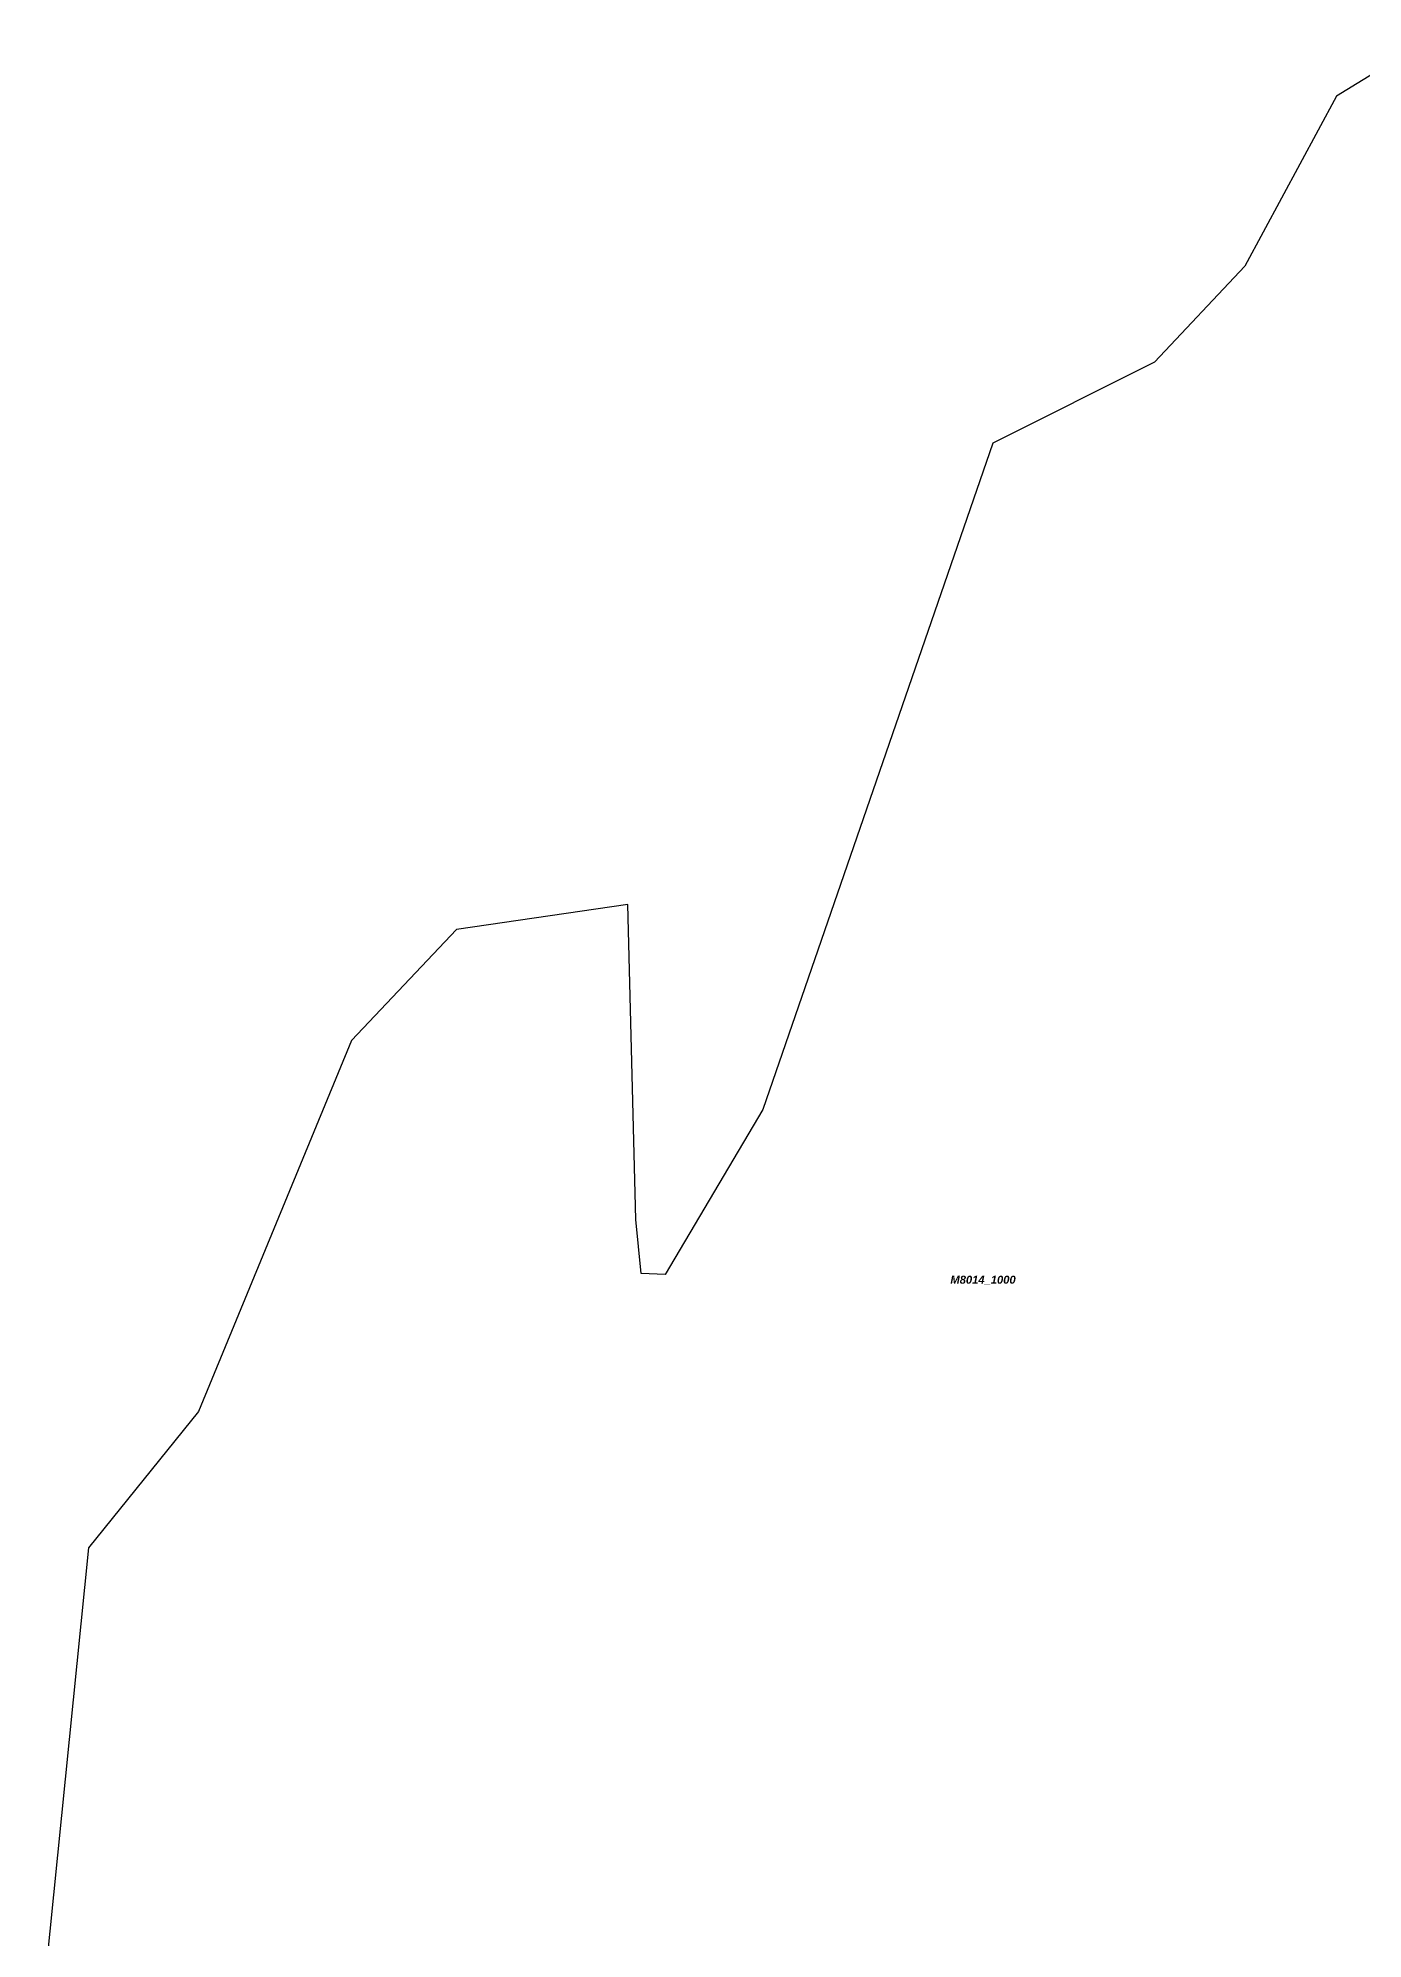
# Model space of a CAD drawing. Header units: metres. Extents: x 479526 to 481925, y 6484265 to 6487890.
# Drawn here: x 480350 to 481012, y 6486931 to 6487881 of the extents above; entities that cross this region are included whole.
import ezdxf

# ---------------------------------------------------------------- set-up
doc = ezdxf.new("R2010")
doc.units = ezdxf.units.M
doc.header["$LTSCALE"] = 0.5
doc.header["$MEASUREMENT"] = 0
doc.layers.add('2M1051_E', color=7, linetype='CONTINUOUS')
doc.layers.add('maa', color=7, linetype='CONTINUOUS')
doc.styles.add('KOORD', font='ARIALBI.TTF', dxfattribs={"height": 0.9})

msp = doc.modelspace()

# ---------------------------------------------------------------- linework, layer by layer
at = {"layer": 'maa', "color": 3, "linetype": 'Continuous'}
for points in [[(481045.88, 6487881), (480998.56, 6487852)], [(480998.56, 6487852), (480952.72, 6487767)], [(480952.72, 6487767), (480907.56, 6487719)], [(480907.56, 6487719), (480826.69, 6487678.5)], [(480826.69, 6487678.5), (480711.75, 6487345.5)], [(480644.25, 6487448), (480558.66, 6487435.5)], [(480644.25, 6487448), (480644.25, 6487448)], [(480648.25, 6487290.5), (480644.25, 6487448)], [(480558.66, 6487435.5), (480506.16, 6487380)], [(480506.16, 6487380), (480429.81, 6487194.5)], [(480711.75, 6487345.5), (480663, 6487263)], [(480651.03, 6487263.5), (480648.25, 6487290.5)], [(480663, 6487263), (480651.03, 6487263.5)], [(480429.81, 6487194.5), (480374.75, 6487126.5)], [(480374.75, 6487126.5), (480349.56, 6486877)]]:
    msp.add_lwpolyline(points, dxfattribs=at)

# ---------------------------------------------------------------- texts
at = {"layer": '2M1051_E', "insert": (480821.8464, 6487260.0766), "char_height": 4, "width": 30.09, "attachment_point": 5, "style": 'KOORD'}
msp.add_mtext('{\\fArial|b1|i1|c186|p34;M8014_1000}', dxfattribs=at)

doc.saveas('drawing.dxf')
